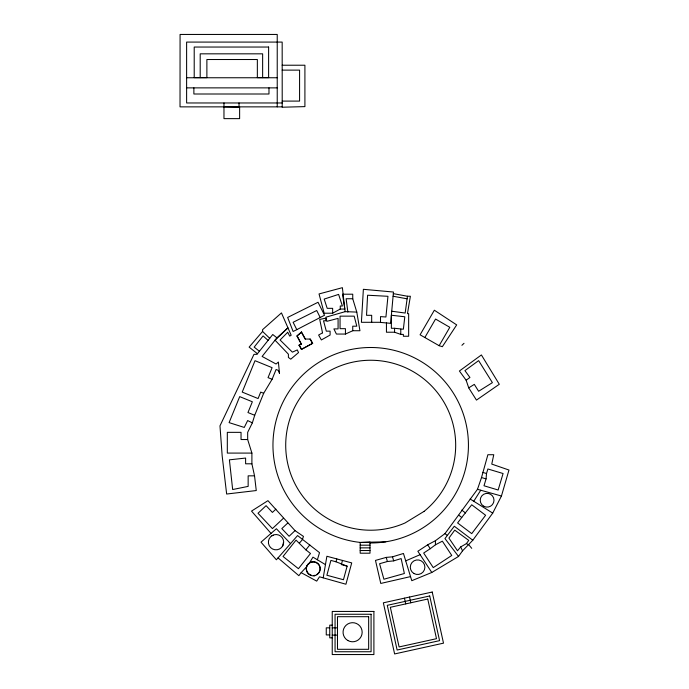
<?xml version="1.0" encoding="UTF-8"?>
<svg xmlns="http://www.w3.org/2000/svg" width="689" height="689" viewBox="0 0 689 689"><rect width="100%" height="100%" fill="white"/><g stroke="black" fill="none" stroke-linecap="round" stroke-linejoin="round"><path stroke-width="1.03" d="M486.064 478.889L486.52 473.524L487.881 468.976L503.082 473.524L498.147 490.008L484.005 485.771L486.064 478.889L481.525 477.529L487.881 454.723L493.763 454.723L491.765 464.093L508.973 470.036L501.446 496.011L492.73 513.116L472.792 540.228L462.534 550.847L458.538 556.454L431.796 572.473L411.789 580.698L403.453 553.474L392.48 556.833L386.236 557.392L375.479 560.407L380.776 583.445L410.532 576.607M386.443 322.943L386.443 332.219L394.564 332.219L400.774 334.398L403.366 334.398L403.366 336.249L408.655 336.249L408.655 313.65L407.457 313.65L410.386 296.244L407.457 296.244L405.175 313.047L391.731 311.221M323.193 577.847L326.887 556.264L351.717 562.904L345.93 584.229L319.498 576.805L316.707 581.12L301.153 572.654L298.862 575.677L278.037 557.892M307.001 565.893L307.501 564.92L306.467 567.116A6.968 6.968 0 0 0 313.194 575.883C317.612 575.97 321.143 571.362 319.92 567.116A6.968 6.968 0 0 0 311.394 562.19L309.714 562.887L307.165 565.436M336.017 561.785L330.909 560.407L326.887 575.246L343.449 579.733L347.127 566.16L336.017 561.785L336.783 558.943M342.485 560.407L341.348 564.592L347.127 566.16M317.379 559.787L319.524 552.647L297.57 535.56L276.384 559.787L261.002 542.165L276.384 528.73L290.525 543.612M276.918 337.825L272.741 334.509L256.971 354.335L253.983 354.335L219.972 425.862L222.168 455.885L226.647 494.03L256.265 490.551L254.534 475.841L251.898 463.8L251.898 453.086L247.67 439.53L247.67 432.347L252.355 422.865L254.706 415.286L263.672 393.298L272.103 379.286L276.091 369.493L278.399 370.441L279.501 373.386L278.399 362.044L276.091 364.033L262.113 356.446L276.918 337.825L287.968 327.861L281.457 312.909L262.587 329.652L262.587 331.452L249.134 347.118L257.453 353.733M431.796 572.473L417.853 551.26L427.688 544.801L435.431 540.701L444.965 533.622L477.477 489.311L481.525 477.529M282.352 546.42L282.981 544.904A7.915 7.915 0 0 0 283.248 542.854M306.915 566.022L307.285 565.281M424.829 337.558L435.56 319.05L449.796 327.309L439.134 345.689L420.083 334.802L434.346 310.214L456.686 324.898L442.355 346.696L439.134 345.689M473.756 501.265L480.741 490.224M466.375 543.647L468.761 540.383L454.749 530.134L448.918 538.1L457.505 550.778L460.674 546.937L466.375 543.647L468.804 544.801L471.732 548.332M461.751 517.465L457.608 522.942L471.724 533.622L485.607 515.26L471.724 504.77L461.751 517.465L458.848 515.26M305.89 549.848L296.037 540.116L283.041 556.479L298.432 568.701L310.498 553.508L305.89 549.848L309.8 544.921M299.422 543.07L302.342 539.728L303.461 536.404L295.03 530.633L267.952 500.67L251.528 511.092L271.027 533.415M301.153 572.654L306.588 566.814M295.03 530.633L289.096 536.266L281.818 528.601L287.778 523.003M461.914 345.301L464.016 343.311M275.901 509.145L272.413 512.418L266.083 505.674L258.013 513.253L272.413 528.601L283.377 518.309M297.691 336.912L301.274 343.983L296.907 336.025L301.575 332.064L305.408 339.057M301.575 332.064L296.907 336.025M309.051 563.257L307.914 564.463L309.809 562.68A6.864 6.864 0 0 1 318.111 573.506L316.69 574.6M430.255 548.702L435.431 544.801L442.364 541.158L451.76 555.455L433.26 567.615L423.675 553.034L430.255 548.702L427.688 544.801M466.143 380.233L469.932 377.469L464.929 370.622L478.622 360.623L492.402 382.645L478.622 391.266L474.308 384.376L468.727 387.864L476.461 400.102L499.292 384.281L481.396 354.947L459.408 371.009L466.143 380.233L468.727 387.864M332.641 313.219L340.245 309.051L344.81 309.051L342.39 287.675L319.033 293.945L324.192 313.219L332.641 313.219L332.641 308.336L327.197 308.336L324.192 299.086L338.609 294.392L342.39 306.011L340.245 306.011L340.245 309.051M301.274 332.064L305.106 339.057L310.351 339.057L312.677 343.303L301.575 349.392L299 345.232L301.274 343.983M299 345.232L301.575 343.983M301.274 349.392L312.677 343.303M296.795 329.652L324.528 315.261L318.051 302.273L287.657 317.44L293.118 331.487L296.795 329.652L293.118 322.288L316.716 310.515L320.17 317.44M308.043 564.248L309.387 563.137L312.952 557.134L325.458 564.627M345.215 311.652L325.975 317.155L326.819 321.35L338.084 318.378L338.084 328.903L333.889 328.903L336.413 334.053L345.439 334.053L352.742 330.729L359.951 330.729L356.79 312.091L352.742 298.742L352.742 294.203L342.519 294.203L345.215 311.652L356.79 312.091M405.709 560.863L420.101 554.679M271.897 535.792L273.292 535.215M393.712 560.863L401.153 558.581L404.365 573.506L383.902 579.225L379.57 563.714L387.399 561.526L393.712 560.863L392.48 556.833M385.754 541.804L360.244 542.415A97.735 97.735 0 0 1 289.923 390.207A97.735 97.735 0 0 1 457.307 399.947A97.735 97.735 0 0 1 369.804 542.966M282.171 65.222L304.908 65.222L304.908 106.614L282.214 107.217L282.171 42.081L186.616 42.081L186.616 102.971L282.171 102.971M282.171 70.123L299.577 70.123L299.577 101.094L282.171 101.094M186.616 77.754L277.228 77.754M186.616 87.873L277.228 87.873M282.214 106.864L180.027 106.864L180.079 34.45L277.228 34.45L277.228 106.864M352.742 298.742L346.128 298.742L347.867 312.091M380.509 322.297L361.406 322.297L363.37 289.311L393.471 292.033L390.637 323.322L380.509 322.409L380.509 316.621L385.926 316.992L387.95 296.296L367.582 295.228L366.539 315.304L371.681 315.304L371.681 322.297M394.564 328.283L391.369 328.283L391.369 315.235L404.796 316.776L403.366 329.213L394.564 328.283L394.564 332.219M247.67 439.53L241.038 439.53L241.038 432.347L227.318 432.347L227.318 453.086L251.898 453.086M251.898 463.8L245.611 463.8L245.611 458.064L229.403 459.839L232.658 489.534L248.152 486.391L248.152 475.841L254.534 475.841M360.183 545.188L370.002 545.188M360.183 547.858L370.002 547.858M360.183 550.528L370.002 550.528M332.236 625.147L329.747 625.147L329.747 637.859L332.236 637.859M329.747 627.843L326.259 627.843L326.259 634.922L329.747 634.922M332.236 627.843L337.489 627.843M332.236 635.12L337.489 635.12M223.968 106.864L239.031 107.217L239.031 102.971M393.324 293.643L407.457 296.244M393.092 296.244L407.104 298.819M477.477 489.311L501.446 496.011M482.601 472.353L486.52 473.524M272.103 379.286L268.038 377.632L272.103 367.659L255.016 360.692L242.218 392.093L258.082 398.561L260.709 392.093L263.672 393.298M254.706 415.286L247.962 412.539L252.355 401.773L239.703 396.623L229.101 422.624L244.268 427.438L247.67 420.557L252.355 422.865M470.148 499.008L492.73 513.116M461.751 510.101L465.531 512.961M472.792 540.228L454.301 526.241L444.965 538.583L458.538 556.454M444.965 533.622L447.35 535.431M259.409 351.278L254.181 347.118L263.095 335.922L268.073 340.375M262.587 331.452L269.709 338.316M310.059 339.057L312.384 343.303M299.293 345.232L301.575 349.392M460.674 546.937L462.534 550.847M386.236 557.392L387.399 561.526M409.507 597.044L410.782 602.789M404.443 598.164L405.709 603.909M435.431 540.701L435.431 544.801M400.774 329.213L400.774 334.398M352.742 330.729L352.742 326.19L356.79 326.19L354.18 316.148L340.056 316.148L340.056 328.67L345.439 328.67L345.439 334.053M268.977 87.873L268.977 94.005L193.876 94.005L193.876 87.873M262.638 77.616L262.638 53.828L200.198 53.828L200.198 77.616M239.626 106.864L239.626 118.637L223.968 118.637L223.968 102.971M311.48 575.281A6.864 6.864 0 0 1 306.622 566.866M282.662 546.015L281.448 547.6A7.657 7.657 0 0 1 270.622 547.6A7.657 7.657 0 0 1 270.622 536.774L272.207 535.56A7.657 7.657 0 0 1 282.662 546.015M287.675 332.296L280.078 340.004L292.403 352.157L297.295 349.909L298.526 352.579L290.775 359.176L288.398 357.445L288.398 354.189L275.04 340.185L287.968 327.861L291.171 335.224L289.733 336.111L287.675 332.296M424.019 511.41L405.072 522.951A84.98 84.98 0 0 1 285.728 443.552A84.98 84.98 0 0 1 408.129 368.942A84.98 84.98 0 0 1 424.019 511.41M314.951 575.298L314.132 575.763L314.951 575.298M322.521 332.847L318.611 335.043L321.358 339.953L330.1 335.043L330.1 331.151L326.31 331.151L323.52 320.798L325.811 320.798L325.733 318.172L319.722 319.42L322.521 332.847M432.218 592.032L383.342 602.823L394.616 653.947L443.501 643.156L432.218 592.032M429.712 595.959L387.27 605.33L397.131 650.02L439.573 640.649L429.712 595.959M427.748 599.042L390.344 607.293L399.095 646.937L436.499 638.686L427.748 599.042M370.002 542.183L360.183 542.527L360.183 553.198L370.002 553.198L370.002 542.183M268.615 47.041L194.212 47.041L194.212 77.616L206.881 77.616L206.881 59.512L257.35 59.512L257.35 77.616L268.615 77.616L268.615 47.041M373.903 611.436L332.236 611.436L332.236 654.55L373.903 654.55L373.903 611.436M371.087 614.261L335.061 614.261L335.061 651.734L371.087 651.734L371.087 614.261M368.658 616.689L337.489 616.689L337.489 649.305L368.658 649.305L368.658 616.689M483.678 506.2A6.881 6.881 0 0 0 493.996 500.24A6.881 6.881 0 0 0 483.678 494.28A6.881 6.881 0 0 0 483.678 506.2M413.951 573.524A7.295 7.295 0 0 0 424.889 567.202A7.295 7.295 0 0 0 413.951 560.88A7.295 7.295 0 0 0 413.951 573.524M347.833 640.512A9.56 9.56 0 0 0 362.164 632.235A9.56 9.56 0 0 0 347.833 623.958A9.56 9.56 0 0 0 347.833 640.512"/></g></svg>
